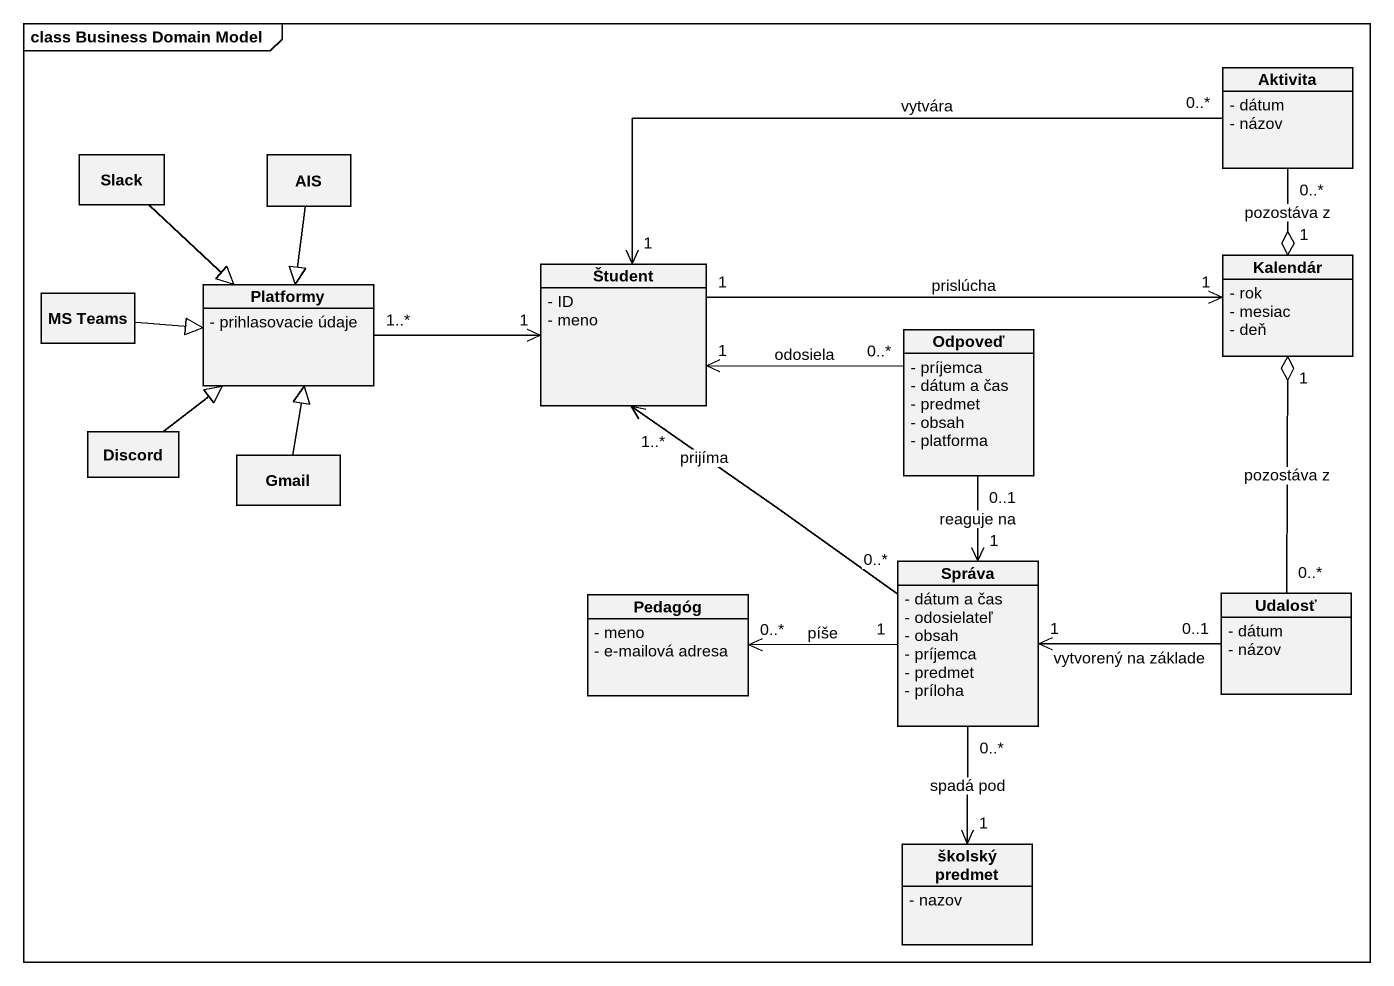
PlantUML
@startuml
mainframe class Business Domain Model
hide circle
hide empty members
skinparam classAttributeIconSize 0
class Aktivita {
  - dátum
  - názov
}
class Slack
class AIS
class Študent {
  - ID
  - meno
}
class Kalendár {
  - rok
  - mesiac
  - deň
}
class "MS Teams" as MS_Teams
class Platformy {
  - prihlasovacie údaje
}
class Odpoveď {
  - príjemca
  - dátum a čas
  - predmet
  - obsah
  - platforma
}
class Discord
class Gmail
class Pedagóg {
  - meno
  - e-mailová adresa
}
class Správa {
  - dátum a čas
  - odosielateľ
  - obsah
  - príjemca
  - predmet
  - príloha
}
class Udalosť {
  - dátum
  - názov
}
class "školský predmet" as školský_predmet {
  - nazov
}
Aktivita "0..*" -left-> "1" Študent : vytvára
Aktivita "0..*" --o "1" Kalendár : pozostáva z
Slack --|> Platformy
AIS --|> Platformy
Študent "1" -right-> "1" Kalendár : prislúcha
Študent "1" <-left- "1..*" Platformy
MS_Teams -right-|> Platformy
Odpoveď "0..*" -left-> "1" Študent : odosiela
Odpoveď "0..1" --> "1" Správa : reaguje na
Discord -up-|> Platformy
Gmail -up-|> Platformy
Správa "0..*" -up-> "1..*" Študent : prijíma
Správa "1" -left-> "0..*" Pedagóg : píše
Správa "0..*" --> "1" školský_predmet : spadá pod
Udalosť "0..*" -up-o "1" Kalendár : pozostáva z
Udalosť "0..1" -left-> "1" Správa : vytvorený na základe
@enduml
